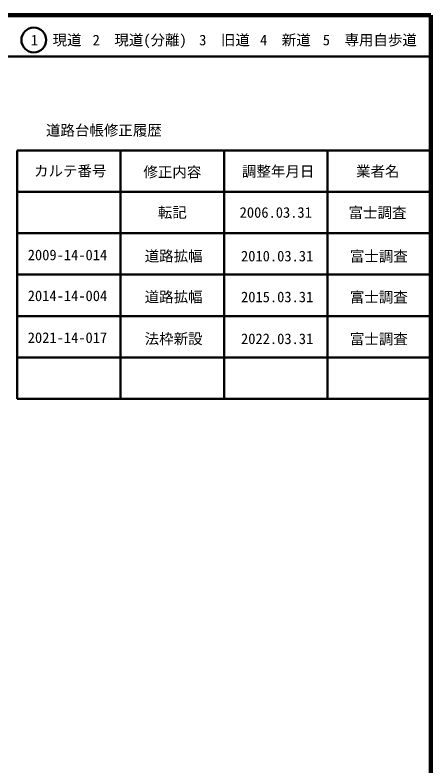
# Model space of a CAD drawing. Units: millimetres on the paper, enlarged 1000 times. Extents: x -55444348 to -54804348, y -162373295 to -162013295.
# Drawn here: x -54904848 to -54804348, y -162194938 to -162013295 of the extents above; entities that cross this region are included whole.
import ezdxf
from ezdxf.enums import TextEntityAlignment as Align

# ---------------------------------------------------------------- set-up
doc = ezdxf.new("R2010")
doc.units = ezdxf.units.MM
doc.header["$LTSCALE"] = 1000
for name, color, linetype, lineweight in [('M-TTL', 2, 'Continuous', 140), ('M-TTL-FRAM', 2, 'Continuous', 50), ('M-TTL-LINE', 7, 'Continuous', 50)]:
    doc.layers.add(name, color=color, linetype=linetype, lineweight=lineweight)
doc.layers.add('M-TTL-TXT', color=7, linetype='Continuous')
doc.styles.add('ＭＳ ゴシック', font='')
doc.styles.get('ＭＳ ゴシック').set_extended_font_data('MS Gothic')

msp = doc.modelspace()

# ---------------------------------------------------------------- linework, layer by layer
at = {"layer": 'M-TTL'}
for p, q in [((-54804348, -162013295), (-55444348, -162013295)), ((-54804348, -162373295), (-54804348, -162013295))]:
    msp.add_line(p, q, dxfattribs=at)
at = {"layer": 'M-TTL-FRAM'}
for p, q in [((-54904348, -162046098), (-54904348, -162106098)), ((-54904348, -162046098), (-54804348, -162046098)), ((-54904348, -162106098), (-54804348, -162106098))]:
    msp.add_line(p, q, dxfattribs=at)
at = {"layer": 'M-TTL-LINE'}
for p, q in [((-55444348, -162023295), (-54804348, -162023295)), ((-54879348, -162046098), (-54879348, -162106098)), ((-54854348, -162046098), (-54854348, -162106098)), ((-54829348, -162046098), (-54829348, -162106098)), ((-54904348, -162056098), (-54804348, -162056098)), ((-54904348, -162066098), (-54804348, -162066098)), ((-54904348, -162076098), (-54804348, -162076098)), ((-54904348, -162086098), (-54804348, -162086098)), ((-54904348, -162096098), (-54804348, -162096098))]:
    msp.add_line(p, q, dxfattribs=at)
msp.add_circle((-54900317, -162019337), 3000, dxfattribs=at)

# ---------------------------------------------------------------- texts
at = {"layer": 'M-TTL-TXT', "style": 'ＭＳ ゴシック'}
for s, p in [('1\u3000現道', (-54894899, -162019337)), ('2\u3000現道(分離)', (-54874729, -162019337)), ('3\u3000旧道', (-54854226, -162019337)), ('4\u3000新道', (-54839524, -162019337)), ('5\u3000専用自歩道', (-54819119, -162019337)), ('道路台帳修正履歴', (-54883379, -162041181)), ('カルテ番号', (-54891508, -162051017)), ('修正内容', (-54866839, -162051272)), ('調整年月日', (-54841259, -162051098)), ('業者名', (-54817213, -162051098)), ('転記', (-54866848, -162061049)), ('富士調査', (-54817271, -162061106)), ('2006.03.31', (-54841848, -162061049)), ('2009-14-014', (-54892177, -162071323)), ('道路拡幅', (-54866518, -162071596)), ('2010.03.31', (-54841518, -162071596)), ('富士調査', (-54816941, -162071653)), ('2014-14-004', (-54892177, -162081210)), ('道路拡幅', (-54866518, -162081483)), ('2015.03.31', (-54841518, -162081483)), ('富士調査', (-54816941, -162081540)), ('2021-14-017', (-54892177, -162091330)), ('法枠新設', (-54866518, -162091602)), ('2022.03.31', (-54841518, -162091602)), ('富士調査', (-54816941, -162091659))]:
    msp.add_text(s, height=2566, dxfattribs=at).set_placement(p, align=Align.MIDDLE_CENTER)

doc.saveas('drawing.dxf')
